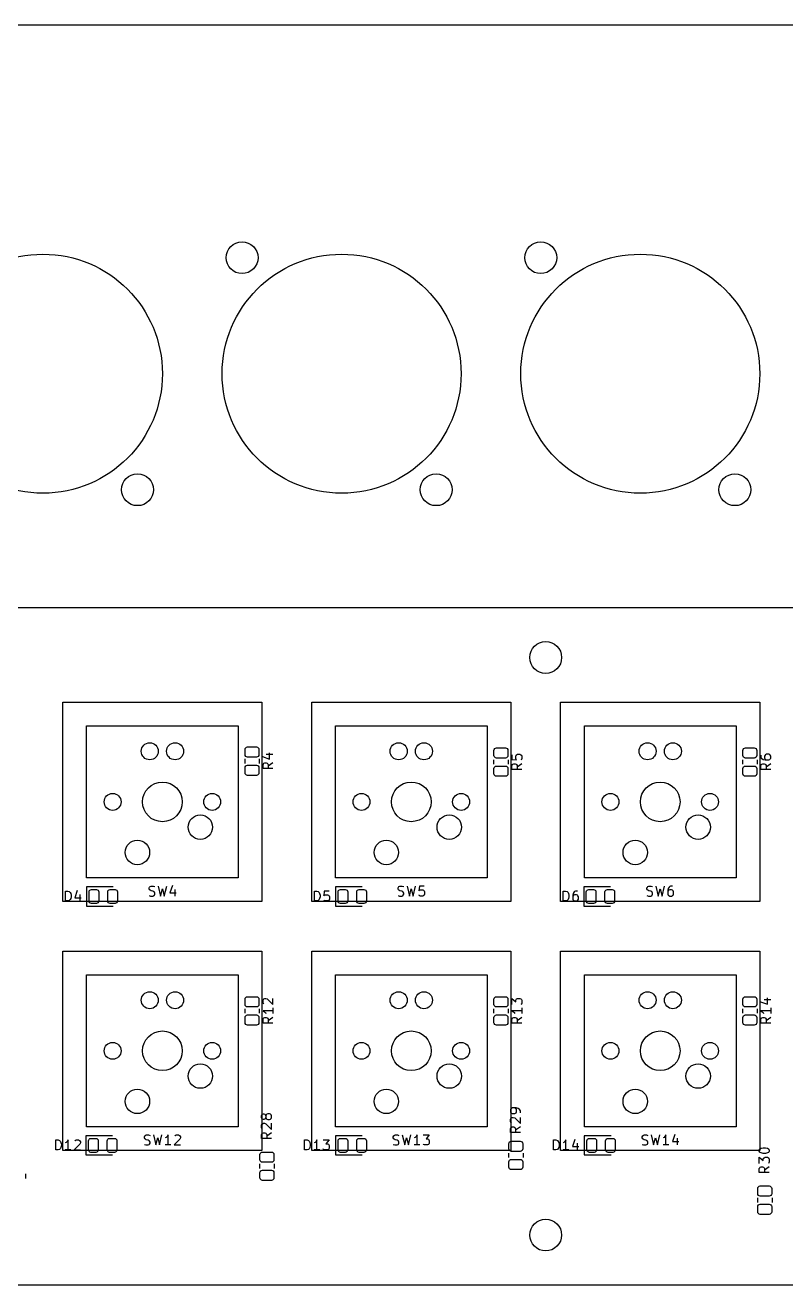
# Model space of a CAD drawing. Header units: millimetres. Extents: x 0 to 485, y -84 to 360.
# Drawn here: x 90.2 to 166.6, y 233.5 to 360 of the extents above; entities that cross this region are included whole.
import ezdxf

# ---------------------------------------------------------------- set-up
doc = ezdxf.new("R2010")
doc.units = ezdxf.units.MM
doc.layers.get('0').update_dxf_attribs({"lineweight": 25})
doc.layers.add('Import', color=16, linetype='Continuous', lineweight=25, true_color=0x800000)
doc.layers.add('Mounting Holes', color=9, linetype='Continuous', lineweight=25, true_color=0xc0c0c0)

msp = doc.modelspace()

# ---------------------------------------------------------------- linework, layer by layer
for p, q in [((485, 360), (0, 360)), ((94, 272), (94, 292)), ((94, 292), (114, 292)), ((114, 292), (114, 272)), ((119, 272), (119, 292)), ((119, 292), (139, 292)), ((139, 292), (139, 272)), ((144, 272), (144, 292)), ((144, 292), (164, 292)), ((164, 292), (164, 272)), ((114, 272), (94, 272)), ((139, 272), (119, 272)), ((164, 272), (144, 272)), ((94, 247), (94, 267)), ((94, 267), (114, 267)), ((114, 267), (114, 247)), ((119, 247), (119, 267)), ((119, 267), (139, 267)), ((139, 267), (139, 247)), ((144, 247), (144, 267)), ((144, 267), (164, 267)), ((164, 267), (164, 247)), ((114, 247), (94, 247)), ((139, 247), (119, 247)), ((164, 247), (144, 247))]:
    msp.add_line(p, q)
for centre in [(92, 325), (122, 325), (152, 325)]:
    msp.add_circle(centre, 12)
at = {"layer": 'Import', "flags": 128}
for points in [[(272, 301.5), (17, 301.5)], [(96.38, 274.38), (96.38, 289.62)], [(96.38, 289.62), (111.62, 289.62)], [(111.62, 289.62), (111.62, 274.38)], [(121.38, 274.38), (121.38, 289.62)], [(121.38, 289.62), (136.62, 289.62)], [(136.62, 289.62), (136.62, 274.38)], [(146.38, 274.38), (146.38, 289.62)], [(146.38, 289.62), (161.62, 289.62)], [(161.62, 289.62), (161.62, 274.38)], [(113.45, 287.5125), (113.5457, 287.4935), (113.6268, 287.4393), (113.681, 287.3582), (113.7, 287.2625), (113.7, 286.7375), (113.681, 286.6418), (113.6268, 286.5607), (113.5457, 286.5065), (113.45, 286.4875), (112.55, 286.4875), (112.4543, 286.5065), (112.3732, 286.5607), (112.319, 286.6418), (112.3, 286.7375), (112.3, 287.2625), (112.319, 287.3582), (112.3732, 287.4393), (112.4543, 287.4935), (112.55, 287.5125), (113.45, 287.5125)], [(138.45, 287.425), (138.5457, 287.406), (138.6268, 287.3518), (138.681, 287.2707), (138.7, 287.175), (138.7, 286.65), (138.681, 286.5543), (138.6268, 286.4732), (138.5457, 286.419), (138.45, 286.4), (137.55, 286.4), (137.4543, 286.419), (137.3732, 286.4732), (137.319, 286.5543), (137.3, 286.65), (137.3, 287.175), (137.319, 287.2707), (137.3732, 287.3518), (137.4543, 287.406), (137.55, 287.425), (138.45, 287.425)], [(163.45, 287.425), (163.5457, 287.406), (163.6268, 287.3518), (163.681, 287.2707), (163.7, 287.175), (163.7, 286.65), (163.681, 286.5543), (163.6268, 286.4732), (163.5457, 286.419), (163.45, 286.4), (162.55, 286.4), (162.4543, 286.419), (162.3732, 286.4732), (162.319, 286.5543), (162.3, 286.65), (162.3, 287.175), (162.319, 287.2707), (162.3732, 287.3518), (162.4543, 287.406), (162.55, 287.425), (163.45, 287.425)], [(112.265, 286.3146), (112.265, 285.8604)], [(113.735, 286.3146), (113.735, 285.8604)], [(114.0572, 286.5399), (114.7715, 286.3018)], [(114.2001, 285.8732), (114.2953, 285.9208)], [(114.2953, 285.9208), (114.4382, 285.9208)], [(114.4382, 286.778), (115.1048, 286.778)], [(114.4382, 285.9208), (114.5334, 285.8732)], [(115.1048, 285.9208), (114.6286, 285.5875)], [(114.7715, 286.3018), (114.7715, 286.9208)], [(137.265, 286.2271), (137.265, 285.7729)], [(138.735, 286.2271), (138.735, 285.7729)], [(139.1048, 286.7381), (139.1048, 286.2619)], [(139.1048, 286.2619), (139.581, 286.2143)], [(139.4858, 286.5952), (139.5334, 286.6905)], [(139.4858, 286.3571), (139.4858, 286.5952)], [(139.5334, 286.2619), (139.4858, 286.3571)], [(139.5334, 286.6905), (139.581, 286.7381)], [(139.581, 286.2143), (139.5334, 286.2619)], [(139.581, 286.7381), (139.6762, 286.7857)], [(139.6762, 286.7857), (139.9143, 286.7857)], [(139.9143, 286.7857), (140.0096, 286.7381)], [(140.0096, 286.7381), (140.0572, 286.6905)], [(140.0572, 286.2619), (140.0096, 286.2143)], [(140.0572, 286.6905), (140.1048, 286.5952)], [(140.1048, 286.3571), (140.0572, 286.2619)], [(140.1048, 286.5952), (140.1048, 286.3571)], [(162.265, 286.2271), (162.265, 285.7729)], [(163.735, 286.2271), (163.735, 285.7729)], [(164.1048, 286.6905), (164.1048, 286.5)], [(164.1048, 286.5), (164.1524, 286.4048)], [(164.1524, 286.4048), (164.2001, 286.3571)], [(164.2001, 286.3571), (164.3429, 286.2619)], [(164.3429, 286.2619), (164.5334, 286.2143)], [(164.5334, 286.6905), (164.4858, 286.5952)], [(164.4858, 286.5952), (164.4858, 286.4048)], [(164.4858, 286.4048), (164.5334, 286.3095)], [(164.581, 286.7381), (164.5334, 286.6905)], [(164.5334, 286.3095), (164.581, 286.2619)], [(164.5334, 286.2143), (164.9143, 286.2143)], [(164.6762, 286.7857), (164.581, 286.7381)], [(164.581, 286.2619), (164.6762, 286.2143)], [(164.9143, 286.7857), (164.6762, 286.7857)], [(165.0096, 286.7381), (164.9143, 286.7857)], [(164.9143, 286.2143), (165.0096, 286.2619)], [(165.0572, 286.6905), (165.0096, 286.7381)], [(165.0096, 286.2619), (165.0572, 286.3095)], [(165.1048, 286.5952), (165.0572, 286.6905)], [(165.0572, 286.3095), (165.1048, 286.4048)], [(165.1048, 286.4048), (165.1048, 286.5952)], [(113.45, 285.6875), (113.5457, 285.6685), (113.6268, 285.6143), (113.681, 285.5332), (113.7, 285.4375), (113.7, 284.9125), (113.681, 284.8168), (113.6268, 284.7357), (113.5457, 284.6815), (113.45, 284.6625), (112.55, 284.6625), (112.4543, 284.6815), (112.3732, 284.7357), (112.319, 284.8168), (112.3, 284.9125), (112.3, 285.4375), (112.319, 285.5332), (112.3732, 285.6143), (112.4543, 285.6685), (112.55, 285.6875), (113.45, 285.6875)], [(114.1048, 285.7304), (114.1524, 285.8256)], [(114.1048, 285.3494), (114.1048, 285.7304)], [(115.1048, 285.3494), (114.1048, 285.3494)], [(114.1524, 285.8256), (114.2001, 285.8732)], [(114.5334, 285.8732), (114.581, 285.8256)], [(114.581, 285.8256), (114.6286, 285.7304)], [(114.6286, 285.7304), (114.6286, 285.3494)], [(138.45, 285.6), (138.5457, 285.581), (138.6268, 285.5268), (138.681, 285.4457), (138.7, 285.35), (138.7, 284.825), (138.681, 284.7293), (138.6268, 284.6482), (138.5457, 284.594), (138.45, 284.575), (137.55, 284.575), (137.4543, 284.594), (137.3732, 284.6482), (137.319, 284.7293), (137.3, 284.825), (137.3, 285.35), (137.319, 285.4457), (137.3732, 285.5268), (137.4543, 285.581), (137.55, 285.6), (138.45, 285.6)], [(139.1048, 285.6429), (139.1524, 285.7381)], [(139.1048, 285.2619), (139.1048, 285.6429)], [(140.1048, 285.2619), (139.1048, 285.2619)], [(139.1524, 285.7381), (139.2001, 285.7857)], [(139.2001, 285.7857), (139.2953, 285.8333)], [(139.2953, 285.8333), (139.4382, 285.8333)], [(139.4382, 285.8333), (139.5334, 285.7857)], [(139.5334, 285.7857), (139.581, 285.7381)], [(139.581, 285.7381), (139.6286, 285.6429)], [(140.1048, 285.8333), (139.6286, 285.5)], [(139.6286, 285.6429), (139.6286, 285.2619)], [(163.45, 285.6), (163.5457, 285.581), (163.6268, 285.5268), (163.681, 285.4457), (163.7, 285.35), (163.7, 284.825), (163.681, 284.7293), (163.6268, 284.6482), (163.5457, 284.594), (163.45, 284.575), (162.55, 284.575), (162.4543, 284.594), (162.3732, 284.6482), (162.319, 284.7293), (162.3, 284.825), (162.3, 285.35), (162.319, 285.4457), (162.3732, 285.5268), (162.4543, 285.581), (162.55, 285.6), (163.45, 285.6)], [(164.1048, 285.6429), (164.1524, 285.7381)], [(164.1048, 285.2619), (164.1048, 285.6429)], [(165.1048, 285.2619), (164.1048, 285.2619)], [(164.1524, 285.7381), (164.2001, 285.7857)], [(164.2001, 285.7857), (164.2953, 285.8333)], [(164.2953, 285.8333), (164.4382, 285.8333)], [(164.4382, 285.8333), (164.5334, 285.7857)], [(164.5334, 285.7857), (164.581, 285.7381)], [(164.581, 285.7381), (164.6286, 285.6429)], [(165.1048, 285.8333), (164.6286, 285.5)], [(164.6286, 285.6429), (164.6286, 285.2619)], [(99.0625, 273.46), (96.3775, 273.46)], [(96.3775, 273.46), (96.3775, 271.54)], [(111.62, 274.38), (96.38, 274.38)], [(102.6667, 273.3547), (102.7143, 273.4499)], [(102.6667, 273.2595), (102.6667, 273.3547)], [(102.7143, 273.1642), (102.6667, 273.2595)], [(102.7143, 273.4499), (102.7619, 273.4976)], [(102.7619, 273.4976), (102.8571, 273.5452)], [(102.8571, 273.5452), (103.0952, 273.5452)], [(103.0952, 273.5452), (103.2381, 273.4976)], [(103.5714, 273.5452), (103.8095, 272.5452)], [(103.8095, 272.5452), (104, 273.2595)], [(104, 273.2595), (104.1905, 272.5452)], [(104.1905, 272.5452), (104.4286, 273.5452)], [(105, 273.5928), (104.7619, 272.8785)], [(124.0625, 273.46), (121.3775, 273.46)], [(121.3775, 273.46), (121.3775, 271.54)], [(136.62, 274.38), (121.38, 274.38)], [(127.6667, 273.3547), (127.7143, 273.4499)], [(127.6667, 273.2595), (127.6667, 273.3547)], [(127.7143, 273.1642), (127.6667, 273.2595)], [(127.7143, 273.4499), (127.7619, 273.4976)], [(127.7619, 273.4976), (127.8571, 273.5452)], [(127.8571, 273.5452), (128.0952, 273.5452)], [(128.0952, 273.5452), (128.2381, 273.4976)], [(128.5714, 273.5452), (128.8095, 272.5452)], [(128.8095, 272.5452), (129, 273.2595)], [(129, 273.2595), (129.1905, 272.5452)], [(129.1905, 272.5452), (129.4286, 273.5452)], [(129.8095, 273.5452), (129.7619, 273.069)], [(130.2857, 273.5452), (129.8095, 273.5452)], [(149, 273.46), (146.315, 273.46)], [(146.315, 273.46), (146.315, 271.54)], [(161.62, 274.38), (146.38, 274.38)], [(152.6667, 273.3547), (152.7143, 273.4499)], [(152.6667, 273.2595), (152.6667, 273.3547)], [(152.7143, 273.1642), (152.6667, 273.2595)], [(152.7143, 273.4499), (152.7619, 273.4976)], [(152.7619, 273.4976), (152.8571, 273.5452)], [(152.8571, 273.5452), (153.0952, 273.5452)], [(153.0952, 273.5452), (153.2381, 273.4976)], [(153.5714, 273.5452), (153.8095, 272.5452)], [(153.8095, 272.5452), (154, 273.2595)], [(154, 273.2595), (154.1905, 272.5452)], [(154.1905, 272.5452), (154.4286, 273.5452)], [(154.8095, 273.3071), (154.7619, 273.1166)], [(154.9048, 273.4499), (154.8095, 273.3071)], [(154.9524, 273.4976), (154.9048, 273.4499)], [(155.0476, 273.5452), (154.9524, 273.4976)], [(155.2381, 273.5452), (155.0476, 273.5452)], [(94.2619, 272.0452), (94.2619, 273.0452)], [(94.2619, 273.0452), (94.5, 273.0452)], [(94.5, 272.0452), (94.2619, 272.0452)], [(94.5, 273.0452), (94.6429, 272.9976)], [(94.6429, 272.0928), (94.5, 272.0452)], [(94.6429, 272.9976), (94.7381, 272.9023)], [(94.7381, 272.188), (94.6429, 272.0928)], [(94.7381, 272.9023), (94.7857, 272.8071)], [(94.7857, 272.2833), (94.7381, 272.188)], [(94.7857, 272.8071), (94.8333, 272.6166)], [(94.8333, 272.4738), (94.7857, 272.2833)], [(94.8333, 272.6166), (94.8333, 272.4738)], [(95.4524, 273.0928), (95.2143, 272.3785)], [(95.2143, 272.3785), (95.8333, 272.3785)], [(95.6905, 272.7118), (95.6905, 272.0452)], [(96.6375, 272.9563), (96.6561, 273.0495), (96.7089, 273.1286), (96.788, 273.1814), (96.8812, 273.2), (97.3687, 273.2), (97.462, 273.1814), (97.5411, 273.1286), (97.5939, 273.0495), (97.6125, 272.9563), (97.6125, 272.0438), (97.5939, 271.9505), (97.5411, 271.8714), (97.462, 271.8186), (97.3687, 271.8), (96.8812, 271.8), (96.788, 271.8186), (96.7089, 271.8714), (96.6561, 271.9505), (96.6375, 272.0438), (96.6375, 272.9563)], [(98.5125, 272.9563), (98.5311, 273.0495), (98.5839, 273.1286), (98.663, 273.1814), (98.7562, 273.2), (99.2437, 273.2), (99.337, 273.1814), (99.4161, 273.1286), (99.4689, 273.0495), (99.4875, 272.9563), (99.4875, 272.0438), (99.4689, 271.9505), (99.4161, 271.8714), (99.337, 271.8186), (99.2437, 271.8), (98.7562, 271.8), (98.663, 271.8186), (98.5839, 271.8714), (98.5311, 271.9505), (98.5125, 272.0438), (98.5125, 272.9563)], [(102.6667, 272.5928), (102.8095, 272.5452)], [(102.7619, 273.1166), (102.7143, 273.1642)], [(102.8571, 273.069), (102.7619, 273.1166)], [(102.8095, 272.5452), (103.0476, 272.5452)], [(103.0476, 273.0214), (102.8571, 273.069)], [(103.1429, 272.9738), (103.0476, 273.0214)], [(103.0476, 272.5452), (103.1429, 272.5928)], [(103.1905, 272.9261), (103.1429, 272.9738)], [(103.1429, 272.5928), (103.1905, 272.6404)], [(103.2381, 272.8309), (103.1905, 272.9261)], [(103.1905, 272.6404), (103.2381, 272.7357)], [(103.2381, 272.7357), (103.2381, 272.8309)], [(104.7619, 272.8785), (105.381, 272.8785)], [(105.2381, 273.2118), (105.2381, 272.5452)], [(119.2619, 272.0452), (119.2619, 273.0452)], [(119.2619, 273.0452), (119.5, 273.0452)], [(119.5, 272.0452), (119.2619, 272.0452)], [(119.5, 273.0452), (119.6429, 272.9976)], [(119.6429, 272.0928), (119.5, 272.0452)], [(119.6429, 272.9976), (119.7381, 272.9023)], [(119.7381, 272.188), (119.6429, 272.0928)], [(119.7381, 272.9023), (119.7857, 272.8071)], [(119.7857, 272.2833), (119.7381, 272.188)], [(119.7857, 272.8071), (119.8333, 272.6166)], [(119.8333, 272.4738), (119.7857, 272.2833)], [(119.8333, 272.6166), (119.8333, 272.4738)], [(120.2619, 273.0452), (120.2143, 272.569)], [(120.2143, 272.569), (120.2619, 272.6166)], [(120.2619, 272.0928), (120.2143, 272.1404)], [(120.7381, 273.0452), (120.2619, 273.0452)], [(120.2619, 272.6166), (120.3571, 272.6642)], [(120.3571, 272.0452), (120.2619, 272.0928)], [(120.3571, 272.6642), (120.5952, 272.6642)], [(120.5952, 272.0452), (120.3571, 272.0452)], [(120.5952, 272.6642), (120.6905, 272.6166)], [(120.6905, 272.0928), (120.5952, 272.0452)], [(120.6905, 272.6166), (120.7381, 272.569)], [(120.7381, 272.1404), (120.6905, 272.0928)], [(120.7381, 272.569), (120.7857, 272.4738)], [(120.7857, 272.2357), (120.7381, 272.1404)], [(120.7857, 272.4738), (120.7857, 272.2357)], [(121.6375, 272.9563), (121.6561, 273.0495), (121.7089, 273.1286), (121.788, 273.1814), (121.8812, 273.2), (122.3687, 273.2), (122.462, 273.1814), (122.5411, 273.1286), (122.5939, 273.0495), (122.6125, 272.9563), (122.6125, 272.0438), (122.5939, 271.9505), (122.5411, 271.8714), (122.462, 271.8186), (122.3687, 271.8), (121.8812, 271.8), (121.788, 271.8186), (121.7089, 271.8714), (121.6561, 271.9505), (121.6375, 272.0438), (121.6375, 272.9563)], [(123.5125, 272.9563), (123.5311, 273.0495), (123.5839, 273.1286), (123.663, 273.1814), (123.7562, 273.2), (124.2437, 273.2), (124.337, 273.1814), (124.4161, 273.1286), (124.4689, 273.0495), (124.4875, 272.9563), (124.4875, 272.0438), (124.4689, 271.9505), (124.4161, 271.8714), (124.337, 271.8186), (124.2437, 271.8), (123.7562, 271.8), (123.663, 271.8186), (123.5839, 271.8714), (123.5311, 271.9505), (123.5125, 272.0438), (123.5125, 272.9563)], [(127.6667, 272.5928), (127.8095, 272.5452)], [(127.7619, 273.1166), (127.7143, 273.1642)], [(127.8571, 273.069), (127.7619, 273.1166)], [(127.8095, 272.5452), (128.0476, 272.5452)], [(128.0476, 273.0214), (127.8571, 273.069)], [(128.1429, 272.9738), (128.0476, 273.0214)], [(128.0476, 272.5452), (128.1429, 272.5928)], [(128.1905, 272.9261), (128.1429, 272.9738)], [(128.1429, 272.5928), (128.1905, 272.6404)], [(128.2381, 272.8309), (128.1905, 272.9261)], [(128.1905, 272.6404), (128.2381, 272.7357)], [(128.2381, 272.7357), (128.2381, 272.8309)], [(129.7619, 273.069), (129.8095, 273.1166)], [(129.8095, 272.5928), (129.7619, 272.6404)], [(129.8095, 273.1166), (129.9048, 273.1642)], [(129.9048, 272.5452), (129.8095, 272.5928)], [(129.9048, 273.1642), (130.1429, 273.1642)], [(130.1429, 272.5452), (129.9048, 272.5452)], [(130.1429, 273.1642), (130.2381, 273.1166)], [(130.2381, 272.5928), (130.1429, 272.5452)], [(130.2381, 273.1166), (130.2857, 273.069)], [(130.2857, 272.6404), (130.2381, 272.5928)], [(130.2857, 273.069), (130.3333, 272.9738)], [(130.3333, 272.7357), (130.2857, 272.6404)], [(130.3333, 272.9738), (130.3333, 272.7357)], [(144.2619, 272.0452), (144.2619, 273.0452)], [(144.2619, 273.0452), (144.5, 273.0452)], [(144.5, 272.0452), (144.2619, 272.0452)], [(144.5, 273.0452), (144.6429, 272.9976)], [(144.6429, 272.0928), (144.5, 272.0452)], [(144.6429, 272.9976), (144.7381, 272.9023)], [(144.7381, 272.188), (144.6429, 272.0928)], [(144.7381, 272.9023), (144.7857, 272.8071)], [(144.7857, 272.2833), (144.7381, 272.188)], [(144.7857, 272.8071), (144.8333, 272.6166)], [(144.8333, 272.4738), (144.7857, 272.2833)], [(144.8333, 272.6166), (144.8333, 272.4738)], [(145.2619, 272.8071), (145.2143, 272.6166)], [(145.2143, 272.6166), (145.2143, 272.2357)], [(145.2619, 272.569), (145.2143, 272.4738)], [(145.2143, 272.2357), (145.2619, 272.1404)], [(145.3571, 272.9499), (145.2619, 272.8071)], [(145.3095, 272.6166), (145.2619, 272.569)], [(145.2619, 272.1404), (145.3095, 272.0928)], [(145.4048, 272.6642), (145.3095, 272.6166)], [(145.3095, 272.0928), (145.4048, 272.0452)], [(145.4048, 272.9976), (145.3571, 272.9499)], [(145.5, 273.0452), (145.4048, 272.9976)], [(145.5952, 272.6642), (145.4048, 272.6642)], [(145.4048, 272.0452), (145.5952, 272.0452)], [(145.6905, 273.0452), (145.5, 273.0452)], [(145.6905, 272.6166), (145.5952, 272.6642)], [(145.5952, 272.0452), (145.6905, 272.0928)], [(145.7381, 272.569), (145.6905, 272.6166)], [(145.6905, 272.0928), (145.7381, 272.1404)], [(145.7857, 272.4738), (145.7381, 272.569)], [(145.7381, 272.1404), (145.7857, 272.2357)], [(145.7857, 272.2357), (145.7857, 272.4738)], [(146.575, 272.9563), (146.5936, 273.0495), (146.6464, 273.1286), (146.7255, 273.1814), (146.8188, 273.2), (147.3062, 273.2), (147.3995, 273.1814), (147.4786, 273.1286), (147.5314, 273.0495), (147.55, 272.9563), (147.55, 272.0438), (147.5314, 271.9505), (147.4786, 271.8714), (147.3995, 271.8186), (147.3062, 271.8), (146.8188, 271.8), (146.7255, 271.8186), (146.6464, 271.8714), (146.5936, 271.9505), (146.575, 272.0438), (146.575, 272.9563)], [(148.45, 272.9563), (148.4686, 273.0495), (148.5214, 273.1286), (148.6005, 273.1814), (148.6938, 273.2), (149.1812, 273.2), (149.2745, 273.1814), (149.3536, 273.1286), (149.4064, 273.0495), (149.425, 272.9563), (149.425, 272.0438), (149.4064, 271.9505), (149.3536, 271.8714), (149.2745, 271.8186), (149.1812, 271.8), (148.6938, 271.8), (148.6005, 271.8186), (148.5214, 271.8714), (148.4686, 271.9505), (148.45, 272.0438), (148.45, 272.9563)], [(152.6667, 272.5928), (152.8095, 272.5452)], [(152.7619, 273.1166), (152.7143, 273.1642)], [(152.8571, 273.069), (152.7619, 273.1166)], [(152.8095, 272.5452), (153.0476, 272.5452)], [(153.0476, 273.0214), (152.8571, 273.069)], [(153.1429, 272.9738), (153.0476, 273.0214)], [(153.0476, 272.5452), (153.1429, 272.5928)], [(153.1905, 272.9261), (153.1429, 272.9738)], [(153.1429, 272.5928), (153.1905, 272.6404)], [(153.2381, 272.8309), (153.1905, 272.9261)], [(153.1905, 272.6404), (153.2381, 272.7357)], [(153.2381, 272.7357), (153.2381, 272.8309)], [(154.7619, 273.1166), (154.7619, 272.7357)], [(154.8095, 273.069), (154.7619, 272.9738)], [(154.7619, 272.7357), (154.8095, 272.6404)], [(154.8571, 273.1166), (154.8095, 273.069)], [(154.8095, 272.6404), (154.8571, 272.5928)], [(154.9524, 273.1642), (154.8571, 273.1166)], [(154.8571, 272.5928), (154.9524, 272.5452)], [(155.1429, 273.1642), (154.9524, 273.1642)], [(154.9524, 272.5452), (155.1429, 272.5452)], [(155.2381, 273.1166), (155.1429, 273.1642)], [(155.1429, 272.5452), (155.2381, 272.5928)], [(155.2857, 273.069), (155.2381, 273.1166)], [(155.2381, 272.5928), (155.2857, 272.6404)], [(155.3333, 272.9738), (155.2857, 273.069)], [(155.2857, 272.6404), (155.3333, 272.7357)], [(155.3333, 272.7357), (155.3333, 272.9738)], [(96.3775, 271.54), (99.0625, 271.54)], [(121.3775, 271.54), (124.0625, 271.54)], [(146.315, 271.54), (149, 271.54)], [(96.38, 249.38), (96.38, 264.62)], [(96.38, 264.62), (111.62, 264.62)], [(111.62, 264.62), (111.62, 249.38)], [(121.38, 249.38), (121.38, 264.62)], [(121.38, 264.62), (136.62, 264.62)], [(136.62, 264.62), (136.62, 249.38)], [(146.38, 249.38), (146.38, 264.62)], [(146.38, 264.62), (161.62, 264.62)], [(161.62, 264.62), (161.62, 249.38)], [(113.45, 262.425), (113.5457, 262.406), (113.6268, 262.3518), (113.681, 262.2707), (113.7, 262.175), (113.7, 261.65), (113.681, 261.5543), (113.6268, 261.4732), (113.5457, 261.419), (113.45, 261.4), (112.55, 261.4), (112.4543, 261.419), (112.3732, 261.4732), (112.319, 261.5543), (112.3, 261.65), (112.3, 262.175), (112.319, 262.2707), (112.3732, 262.3518), (112.4543, 262.406), (112.55, 262.425), (113.45, 262.425)], [(114.1048, 262.0714), (114.1524, 262.1667)], [(114.1048, 261.8333), (114.1048, 262.0714)], [(114.1524, 262.1667), (114.2001, 262.2143)], [(114.2001, 262.2143), (114.2953, 262.2619)], [(114.2953, 262.2619), (114.3905, 262.2619)], [(114.3905, 262.2619), (114.5334, 262.2143)], [(114.5334, 262.2143), (115.1048, 261.6429)], [(115.1048, 261.6429), (115.1048, 262.2619)], [(138.45, 262.425), (138.5457, 262.406), (138.6268, 262.3518), (138.681, 262.2707), (138.7, 262.175), (138.7, 261.65), (138.681, 261.5543), (138.6268, 261.4732), (138.5457, 261.419), (138.45, 261.4), (137.55, 261.4), (137.4543, 261.419), (137.3732, 261.4732), (137.319, 261.5543), (137.3, 261.65), (137.3, 262.175), (137.319, 262.2707), (137.3732, 262.3518), (137.4543, 262.406), (137.55, 262.425), (138.45, 262.425)], [(139.1048, 261.6429), (139.1048, 262.2619)], [(139.1048, 262.2619), (139.4858, 261.9286)], [(139.4858, 262.0714), (139.5334, 262.1667)], [(139.4858, 261.9286), (139.4858, 262.0714)], [(139.5334, 262.1667), (139.581, 262.2143)], [(139.581, 262.2143), (139.6762, 262.2619)], [(139.6762, 262.2619), (139.9143, 262.2619)], [(139.9143, 262.2619), (140.0096, 262.2143)], [(140.0096, 262.2143), (140.0572, 262.1667)], [(140.0572, 262.1667), (140.1048, 262.0714)], [(140.1048, 262.0714), (140.1048, 261.7857)], [(163.45, 262.425), (163.5457, 262.406), (163.6268, 262.3518), (163.681, 262.2707), (163.7, 262.175), (163.7, 261.65), (163.681, 261.5543), (163.6268, 261.4732), (163.5457, 261.419), (163.45, 261.4), (162.55, 261.4), (162.4543, 261.419), (162.3732, 261.4732), (162.319, 261.5543), (162.3, 261.65), (162.3, 262.175), (162.319, 262.2707), (162.3732, 262.3518), (162.4543, 262.406), (162.55, 262.425), (163.45, 262.425)], [(164.0572, 261.9286), (164.7715, 261.6905)], [(164.4382, 262.1667), (165.1048, 262.1667)], [(164.7715, 261.6905), (164.7715, 262.3095)], [(112.265, 261.2271), (112.265, 260.7729)], [(113.45, 260.6), (113.5457, 260.581), (113.6268, 260.5268), (113.681, 260.4457), (113.7, 260.35), (113.7, 259.825), (113.681, 259.7293), (113.6268, 259.6482), (113.5457, 259.594), (113.45, 259.575), (112.55, 259.575), (112.4543, 259.594), (112.3732, 259.6482), (112.319, 259.7293), (112.3, 259.825), (112.3, 260.35), (112.319, 260.4457), (112.3732, 260.5268), (112.4543, 260.581), (112.55, 260.6), (113.45, 260.6)], [(113.735, 261.2271), (113.735, 260.7729)], [(114.1524, 261.7381), (114.1048, 261.8333)], [(115.1048, 261.0238), (114.1048, 261.0238)], [(114.1048, 261.0238), (114.2477, 260.9286)], [(114.2001, 261.6905), (114.1524, 261.7381)], [(114.2477, 260.9286), (114.3429, 260.8333)], [(114.3429, 260.8333), (114.3905, 260.7381)], [(115.1048, 261.3095), (115.1048, 260.7381)], [(137.265, 261.2271), (137.265, 260.7729)], [(138.45, 260.6), (138.5457, 260.581), (138.6268, 260.5268), (138.681, 260.4457), (138.7, 260.35), (138.7, 259.825), (138.681, 259.7293), (138.6268, 259.6482), (138.5457, 259.594), (138.45, 259.575), (137.55, 259.575), (137.4543, 259.594), (137.3732, 259.6482), (137.319, 259.7293), (137.3, 259.825), (137.3, 260.35), (137.319, 260.4457), (137.3732, 260.5268), (137.4543, 260.581), (137.55, 260.6), (138.45, 260.6)], [(138.735, 261.2271), (138.735, 260.7729)], [(140.1048, 261.0238), (139.1048, 261.0238)], [(139.1048, 261.0238), (139.2477, 260.9286)], [(139.2477, 260.9286), (139.3429, 260.8333)], [(139.3429, 260.8333), (139.3905, 260.7381)], [(140.0572, 261.6905), (140.0096, 261.6429)], [(140.1048, 261.7857), (140.0572, 261.6905)], [(140.1048, 261.3095), (140.1048, 260.7381)], [(162.265, 261.2271), (162.265, 260.7729)], [(163.45, 260.6), (163.5457, 260.581), (163.6268, 260.5268), (163.681, 260.4457), (163.7, 260.35), (163.7, 259.825), (163.681, 259.7293), (163.6268, 259.6482), (163.5457, 259.594), (163.45, 259.575), (162.55, 259.575), (162.4543, 259.594), (162.3732, 259.6482), (162.319, 259.7293), (162.3, 259.825), (162.3, 260.35), (162.319, 260.4457), (162.3732, 260.5268), (162.4543, 260.581), (162.55, 260.6), (163.45, 260.6)], [(163.735, 261.2271), (163.735, 260.7729)], [(165.1048, 261.0238), (164.1048, 261.0238)], [(164.1048, 261.0238), (164.2477, 260.9286)], [(164.2477, 260.9286), (164.3429, 260.8333)], [(164.3429, 260.8333), (164.3905, 260.7381)], [(165.1048, 261.3095), (165.1048, 260.7381)], [(114.1048, 260.1667), (114.1524, 260.2619)], [(114.1048, 259.7857), (114.1048, 260.1667)], [(115.1048, 259.7857), (114.1048, 259.7857)], [(114.1524, 260.2619), (114.2001, 260.3095)], [(114.2001, 260.3095), (114.2953, 260.3571)], [(114.2953, 260.3571), (114.4382, 260.3571)], [(114.4382, 260.3571), (114.5334, 260.3095)], [(114.5334, 260.3095), (114.581, 260.2619)], [(114.581, 260.2619), (114.6286, 260.1667)], [(115.1048, 260.3571), (114.6286, 260.0238)], [(114.6286, 260.1667), (114.6286, 259.7857)], [(139.1048, 260.1667), (139.1524, 260.2619)], [(139.1048, 259.7857), (139.1048, 260.1667)], [(140.1048, 259.7857), (139.1048, 259.7857)], [(139.1524, 260.2619), (139.2001, 260.3095)], [(139.2001, 260.3095), (139.2953, 260.3571)], [(139.2953, 260.3571), (139.4382, 260.3571)], [(139.4382, 260.3571), (139.5334, 260.3095)], [(139.5334, 260.3095), (139.581, 260.2619)], [(139.581, 260.2619), (139.6286, 260.1667)], [(140.1048, 260.3571), (139.6286, 260.0238)], [(139.6286, 260.1667), (139.6286, 259.7857)], [(164.1048, 260.1667), (164.1524, 260.2619)], [(164.1048, 259.7857), (164.1048, 260.1667)], [(165.1048, 259.7857), (164.1048, 259.7857)], [(164.1524, 260.2619), (164.2001, 260.3095)], [(164.2001, 260.3095), (164.2953, 260.3571)], [(164.2953, 260.3571), (164.4382, 260.3571)], [(164.4382, 260.3571), (164.5334, 260.3095)], [(164.5334, 260.3095), (164.581, 260.2619)], [(164.581, 260.2619), (164.6286, 260.1667)], [(165.1048, 260.3571), (164.6286, 260.0238)], [(164.6286, 260.1667), (164.6286, 259.7857)], [(113.9548, 250.4839), (114.0024, 250.5792)], [(113.9548, 250.2935), (113.9548, 250.4839)], [(114.0024, 250.5792), (114.0501, 250.6268)], [(114.0501, 250.6268), (114.1453, 250.6744)], [(114.1453, 250.6744), (114.1929, 250.6744)], [(114.1929, 250.6744), (114.2882, 250.6268)], [(114.2882, 250.6268), (114.3358, 250.5792)], [(114.3358, 250.5792), (114.3834, 250.4839)], [(114.431, 250.5792), (114.3834, 250.4839)], [(114.3834, 250.4839), (114.3834, 250.2935)], [(114.4786, 250.6268), (114.431, 250.5792)], [(114.5739, 250.6744), (114.4786, 250.6268)], [(114.7643, 250.6744), (114.5739, 250.6744)], [(114.8596, 250.6268), (114.7643, 250.6744)], [(114.9072, 250.5792), (114.8596, 250.6268)], [(114.9548, 250.4839), (114.9072, 250.5792)], [(114.9548, 250.2935), (114.9548, 250.4839)], [(139.0024, 251.1667), (138.9548, 251.0714)], [(138.9548, 251.0714), (138.9548, 250.881)], [(138.9548, 250.881), (139.0024, 250.7857)], [(139.0501, 251.2143), (139.0024, 251.1667)], [(139.0024, 250.7857), (139.0501, 250.7381)], [(139.1453, 251.2619), (139.0501, 251.2143)], [(139.0501, 250.7381), (139.1453, 250.6905)], [(139.5262, 251.2619), (139.1453, 251.2619)], [(139.1453, 250.6905), (139.3834, 250.6905)], [(139.4786, 251.2143), (139.3834, 251.2619)], [(139.3834, 250.6905), (139.4786, 250.7381)], [(139.5262, 251.1667), (139.4786, 251.2143)], [(139.4786, 250.7381), (139.5262, 250.7857)], [(139.7167, 251.2143), (139.5262, 251.2619)], [(139.5739, 251.0714), (139.5262, 251.1667)], [(139.5262, 250.7857), (139.5739, 250.881)], [(139.5739, 250.881), (139.5739, 251.0714)], [(139.8596, 251.119), (139.7167, 251.2143)], [(139.9072, 251.0714), (139.8596, 251.119)], [(139.9548, 250.9762), (139.9072, 251.0714)], [(139.9548, 250.7857), (139.9548, 250.9762)], [(111.62, 249.38), (96.38, 249.38)], [(114.0024, 250.1982), (113.9548, 250.2935)], [(113.9548, 249.5315), (114.0024, 249.6268)], [(113.9548, 249.2935), (113.9548, 249.5315)], [(114.0024, 249.1982), (113.9548, 249.2935)], [(114.0501, 250.1506), (114.0024, 250.1982)], [(114.0024, 249.6268), (114.0501, 249.6744)], [(114.1453, 250.103), (114.0501, 250.1506)], [(114.0501, 249.6744), (114.1453, 249.722)], [(114.1929, 250.103), (114.1453, 250.103)], [(114.1453, 249.722), (114.2405, 249.722)], [(114.2882, 250.1506), (114.1929, 250.103)], [(114.2405, 249.722), (114.3834, 249.6744)], [(114.3358, 250.1982), (114.2882, 250.1506)], [(114.3834, 250.2935), (114.3358, 250.1982)], [(114.3834, 250.2935), (114.431, 250.1982)], [(114.3834, 249.6744), (114.9548, 249.103)], [(114.431, 250.1982), (114.4786, 250.1506)], [(114.4786, 250.1506), (114.5739, 250.103)], [(114.5739, 250.103), (114.7643, 250.103)], [(114.7643, 250.103), (114.8596, 250.1506)], [(114.8596, 250.1506), (114.9072, 250.1982)], [(114.9072, 250.1982), (114.9548, 250.2935)], [(114.9548, 249.103), (114.9548, 249.722)], [(136.62, 249.38), (121.38, 249.38)], [(138.9548, 250.119), (139.0024, 250.2143)], [(138.9548, 249.881), (138.9548, 250.119)], [(139.0024, 249.7857), (138.9548, 249.881)], [(138.9548, 249.1667), (139.0024, 249.2619)], [(139.0024, 250.2143), (139.0501, 250.2619)], [(139.0501, 249.7381), (139.0024, 249.7857)], [(139.0024, 249.2619), (139.0501, 249.3095)], [(139.0501, 250.2619), (139.1453, 250.3095)], [(139.0501, 249.3095), (139.1453, 249.3571)], [(139.1453, 250.3095), (139.2405, 250.3095)], [(139.1453, 249.3571), (139.2882, 249.3571)], [(139.2405, 250.3095), (139.3834, 250.2619)], [(139.2882, 249.3571), (139.3834, 249.3095)], [(139.3834, 250.2619), (139.9548, 249.6905)], [(139.3834, 249.3095), (139.431, 249.2619)], [(139.431, 249.2619), (139.4786, 249.1667)], [(139.9548, 249.3571), (139.4786, 249.0238)], [(139.9548, 249.6905), (139.9548, 250.3095)], [(161.62, 249.38), (146.38, 249.38)], [(93.2857, 247.0452), (93.2857, 248.0452)], [(93.2857, 248.0452), (93.5238, 248.0452)], [(93.5238, 248.0452), (93.6667, 247.9976)], [(93.6667, 247.9976), (93.7619, 247.9023)], [(94.5238, 248.0452), (94.4286, 247.9023)], [(94.5238, 247.0452), (94.5238, 248.0452)], [(95.1905, 247.9499), (95.2381, 247.9976)], [(95.2381, 247.9976), (95.3333, 248.0452)], [(95.3333, 248.0452), (95.5714, 248.0452)], [(95.5714, 248.0452), (95.6667, 247.9976)], [(95.6667, 247.9976), (95.7143, 247.9499)], [(95.7143, 247.9499), (95.7619, 247.8547)], [(99, 248.46), (96.315, 248.46)], [(96.315, 248.46), (96.315, 246.54)], [(96.575, 247.9563), (96.5936, 248.0495), (96.6464, 248.1286), (96.7255, 248.1814), (96.8188, 248.2), (97.3062, 248.2), (97.3995, 248.1814), (97.4786, 248.1286), (97.5314, 248.0495), (97.55, 247.9563), (97.55, 247.0438), (97.5314, 246.9505), (97.4786, 246.8714), (97.3995, 246.8186), (97.3062, 246.8), (96.8188, 246.8), (96.7255, 246.8186), (96.6464, 246.8714), (96.5936, 246.9505), (96.575, 247.0438), (96.575, 247.9563)], [(98.45, 247.9563), (98.4686, 248.0495), (98.5214, 248.1286), (98.6005, 248.1814), (98.6938, 248.2), (99.1812, 248.2), (99.2745, 248.1814), (99.3536, 248.1286), (99.4064, 248.0495), (99.425, 247.9563), (99.425, 247.0438), (99.4064, 246.9505), (99.3536, 246.8714), (99.2745, 246.8186), (99.1812, 246.8), (98.6938, 246.8), (98.6005, 246.8186), (98.5214, 246.8714), (98.4686, 246.9505), (98.45, 247.0438), (98.45, 247.9563)], [(102.1905, 248.3547), (102.2381, 248.4499)], [(102.1905, 248.2595), (102.1905, 248.3547)], [(102.2381, 248.1642), (102.1905, 248.2595)], [(102.2381, 248.4499), (102.2857, 248.4976)], [(102.2857, 248.1166), (102.2381, 248.1642)], [(102.2857, 248.4976), (102.381, 248.5452)], [(102.381, 248.069), (102.2857, 248.1166)], [(102.381, 248.5452), (102.619, 248.5452)], [(102.5714, 248.0214), (102.381, 248.069)], [(102.6667, 247.9738), (102.5714, 248.0214)], [(102.619, 248.5452), (102.7619, 248.4976)], [(102.7143, 247.9261), (102.6667, 247.9738)], [(103.0952, 248.5452), (103.3333, 247.5452)], [(103.3333, 247.5452), (103.5238, 248.2595)], [(103.5238, 248.2595), (103.7143, 247.5452)], [(103.7143, 247.5452), (103.9524, 248.5452)], [(104.381, 248.3071), (104.2857, 248.2595)], [(104.4762, 248.4023), (104.381, 248.3071)], [(104.5714, 248.5452), (104.4762, 248.4023)], [(104.5714, 247.5452), (104.5714, 248.5452)], [(105.7619, 248.1166), (105.1905, 247.5452)], [(105.2381, 248.4499), (105.2857, 248.4976)], [(105.2857, 248.4976), (105.381, 248.5452)], [(105.381, 248.5452), (105.619, 248.5452)], [(105.619, 248.5452), (105.7143, 248.4976)], [(105.7143, 248.4976), (105.7619, 248.4499)], [(105.7619, 248.4499), (105.8095, 248.3547)], [(105.8095, 248.2595), (105.7619, 248.1166)], [(105.8095, 248.3547), (105.8095, 248.2595)], [(113.9548, 248.5792), (114.0024, 248.6744)], [(113.9548, 248.1982), (113.9548, 248.5792)], [(114.9548, 248.1982), (113.9548, 248.1982)], [(114.0501, 249.1506), (114.0024, 249.1982)], [(114.0024, 248.6744), (114.0501, 248.722)], [(114.0501, 248.722), (114.1453, 248.7696)], [(114.1453, 248.7696), (114.2882, 248.7696)], [(114.2882, 248.7696), (114.3834, 248.722)], [(114.3834, 248.722), (114.431, 248.6744)], [(114.431, 248.6744), (114.4786, 248.5792)], [(114.9548, 248.7696), (114.4786, 248.4363)], [(114.4786, 248.5792), (114.4786, 248.1982)], [(118.2857, 247.0452), (118.2857, 248.0452)], [(118.2857, 248.0452), (118.5238, 248.0452)], [(118.5238, 248.0452), (118.6667, 247.9976)], [(118.6667, 247.9976), (118.7619, 247.9023)], [(119.5238, 248.0452), (119.4286, 247.9023)], [(119.5238, 247.0452), (119.5238, 248.0452)], [(120.1429, 248.0452), (120.7619, 248.0452)], [(120.7619, 248.0452), (120.4286, 247.6642)], [(124.0625, 248.46), (121.3775, 248.46)], [(121.3775, 248.46), (121.3775, 246.54)], [(121.6375, 247.9563), (121.6561, 248.0495), (121.7089, 248.1286), (121.788, 248.1814), (121.8812, 248.2), (122.3687, 248.2), (122.462, 248.1814), (122.5411, 248.1286), (122.5939, 248.0495), (122.6125, 247.9563), (122.6125, 247.0438), (122.5939, 246.9505), (122.5411, 246.8714), (122.462, 246.8186), (122.3687, 246.8), (121.8812, 246.8), (121.788, 246.8186), (121.7089, 246.8714), (121.6561, 246.9505), (121.6375, 247.0438), (121.6375, 247.9563)], [(123.5125, 247.9563), (123.5311, 248.0495), (123.5839, 248.1286), (123.663, 248.1814), (123.7562, 248.2), (124.2437, 248.2), (124.337, 248.1814), (124.4161, 248.1286), (124.4689, 248.0495), (124.4875, 247.9563), (124.4875, 247.0438), (124.4689, 246.9505), (124.4161, 246.8714), (124.337, 246.8186), (124.2437, 246.8), (123.7562, 246.8), (123.663, 246.8186), (123.5839, 246.8714), (123.5311, 246.9505), (123.5125, 247.0438), (123.5125, 247.9563)], [(127.1905, 248.3547), (127.2381, 248.4499)], [(127.1905, 248.2595), (127.1905, 248.3547)], [(127.2381, 248.1642), (127.1905, 248.2595)], [(127.2381, 248.4499), (127.2857, 248.4976)], [(127.2857, 248.1166), (127.2381, 248.1642)], [(127.2857, 248.4976), (127.381, 248.5452)], [(127.381, 248.069), (127.2857, 248.1166)], [(127.381, 248.5452), (127.619, 248.5452)], [(127.5714, 248.0214), (127.381, 248.069)], [(127.6667, 247.9738), (127.5714, 248.0214)], [(127.619, 248.5452), (127.7619, 248.4976)], [(127.7143, 247.9261), (127.6667, 247.9738)], [(128.0952, 248.5452), (128.3333, 247.5452)], [(128.3333, 247.5452), (128.5238, 248.2595)], [(128.5238, 248.2595), (128.7143, 247.5452)], [(128.7143, 247.5452), (128.9524, 248.5452)], [(129.381, 248.3071), (129.2857, 248.2595)], [(129.4762, 248.4023), (129.381, 248.3071)], [(129.5714, 248.5452), (129.4762, 248.4023)], [(129.5714, 247.5452), (129.5714, 248.5452)], [(130.1905, 248.5452), (130.8095, 248.5452)], [(130.8095, 248.5452), (130.4762, 248.1642)], [(130.4762, 248.1642), (130.619, 248.1642)], [(130.619, 248.1642), (130.7143, 248.1166)], [(130.7143, 248.1166), (130.7619, 248.069)], [(130.7619, 248.069), (130.8095, 247.9738)], [(130.8095, 247.9738), (130.8095, 247.7357)], [(138.9548, 248.7857), (138.9548, 249.1667)], [(139.9548, 248.7857), (138.9548, 248.7857)], [(139.4786, 249.1667), (139.4786, 248.7857)], [(143.2857, 247.0452), (143.2857, 248.0452)], [(143.2857, 248.0452), (143.5238, 248.0452)], [(143.5238, 248.0452), (143.6667, 247.9976)], [(143.6667, 247.9976), (143.7619, 247.9023)], [(144.5238, 248.0452), (144.4286, 247.9023)], [(144.5238, 247.0452), (144.5238, 248.0452)], [(145.4286, 248.0928), (145.1905, 247.3785)], [(149.0625, 248.46), (146.3775, 248.46)], [(146.3775, 248.46), (146.3775, 246.54)], [(146.6375, 247.9563), (146.6561, 248.0495), (146.7089, 248.1286), (146.788, 248.1814), (146.8812, 248.2), (147.3687, 248.2), (147.462, 248.1814), (147.5411, 248.1286), (147.5939, 248.0495), (147.6125, 247.9563), (147.6125, 247.0438), (147.5939, 246.9505), (147.5411, 246.8714), (147.462, 246.8186), (147.3687, 246.8), (146.8812, 246.8), (146.788, 246.8186), (146.7089, 246.8714), (146.6561, 246.9505), (146.6375, 247.0438), (146.6375, 247.9563)], [(148.5125, 247.9563), (148.5311, 248.0495), (148.5839, 248.1286), (148.663, 248.1814), (148.7562, 248.2), (149.2437, 248.2), (149.337, 248.1814), (149.4161, 248.1286), (149.4689, 248.0495), (149.4875, 247.9563), (149.4875, 247.0438), (149.4689, 246.9505), (149.4161, 246.8714), (149.337, 246.8186), (149.2437, 246.8), (148.7562, 246.8), (148.663, 246.8186), (148.5839, 246.8714), (148.5311, 246.9505), (148.5125, 247.0438), (148.5125, 247.9563)], [(152.1905, 248.3547), (152.2381, 248.4499)], [(152.1905, 248.2595), (152.1905, 248.3547)], [(152.2381, 248.1642), (152.1905, 248.2595)], [(152.2381, 248.4499), (152.2857, 248.4976)], [(152.2857, 248.1166), (152.2381, 248.1642)], [(152.2857, 248.4976), (152.381, 248.5452)], [(152.381, 248.069), (152.2857, 248.1166)], [(152.381, 248.5452), (152.619, 248.5452)], [(152.5714, 248.0214), (152.381, 248.069)], [(152.6667, 247.9738), (152.5714, 248.0214)], [(152.619, 248.5452), (152.7619, 248.4976)], [(152.7143, 247.9261), (152.6667, 247.9738)], [(153.0952, 248.5452), (153.3333, 247.5452)], [(153.3333, 247.5452), (153.5238, 248.2595)], [(153.5238, 248.2595), (153.7143, 247.5452)], [(153.7143, 247.5452), (153.9524, 248.5452)], [(154.381, 248.3071), (154.2857, 248.2595)], [(154.4762, 248.4023), (154.381, 248.3071)], [(154.5714, 248.5452), (154.4762, 248.4023)], [(154.5714, 247.5452), (154.5714, 248.5452)], [(155.4762, 248.5928), (155.2381, 247.8785)], [(155.7143, 248.2118), (155.7143, 247.5452)], [(93.5238, 247.0452), (93.2857, 247.0452)], [(93.6667, 247.0928), (93.5238, 247.0452)], [(93.7619, 247.188), (93.6667, 247.0928)], [(93.7619, 247.9023), (93.8095, 247.8071)], [(93.8095, 247.2833), (93.7619, 247.188)], [(93.8095, 247.8071), (93.8571, 247.6166)], [(93.8571, 247.4738), (93.8095, 247.2833)], [(93.8571, 247.6166), (93.8571, 247.4738)], [(94.3333, 247.8071), (94.2381, 247.7595)], [(94.8095, 247.0452), (94.2381, 247.0452)], [(94.4286, 247.9023), (94.3333, 247.8071)], [(95.7143, 247.6166), (95.1429, 247.0452)], [(95.1429, 247.0452), (95.7619, 247.0452)], [(95.7619, 247.7595), (95.7143, 247.6166)], [(95.7619, 247.8547), (95.7619, 247.7595)], [(102.1905, 247.5928), (102.3333, 247.5452)], [(102.3333, 247.5452), (102.5714, 247.5452)], [(102.5714, 247.5452), (102.6667, 247.5928)], [(102.6667, 247.5928), (102.7143, 247.6404)], [(102.7619, 247.8309), (102.7143, 247.9261)], [(102.7143, 247.6404), (102.7619, 247.7357)], [(102.7619, 247.7357), (102.7619, 247.8309)], [(104.8571, 247.5452), (104.2857, 247.5452)], [(105.1905, 247.5452), (105.8095, 247.5452)], [(114.95, 246.8375), (115.0457, 246.8185), (115.1268, 246.7643), (115.181, 246.6832), (115.2, 246.5875), (115.2, 246.0625), (115.181, 245.9668), (115.1268, 245.8857), (115.0457, 245.8315), (114.95, 245.8125), (114.05, 245.8125), (113.9543, 245.8315), (113.8732, 245.8857), (113.819, 245.9668), (113.8, 246.0625), (113.8, 246.5875), (113.819, 246.6832), (113.8732, 246.7643), (113.9543, 246.8185), (114.05, 246.8375), (114.95, 246.8375)], [(118.5238, 247.0452), (118.2857, 247.0452)], [(118.6667, 247.0928), (118.5238, 247.0452)], [(118.7619, 247.188), (118.6667, 247.0928)], [(118.7619, 247.9023), (118.8095, 247.8071)], [(118.8095, 247.2833), (118.7619, 247.188)], [(118.8095, 247.8071), (118.8571, 247.6166)], [(118.8571, 247.4738), (118.8095, 247.2833)], [(118.8571, 247.6166), (118.8571, 247.4738)], [(119.3333, 247.8071), (119.2381, 247.7595)], [(119.8095, 247.0452), (119.2381, 247.0452)], [(119.4286, 247.9023), (119.3333, 247.8071)], [(120.1905, 247.0928), (120.1429, 247.1404)], [(120.2857, 247.0452), (120.1905, 247.0928)], [(120.5714, 247.0452), (120.2857, 247.0452)], [(120.4286, 247.6642), (120.5714, 247.6642)], [(120.5714, 247.6642), (120.6667, 247.6166)], [(120.6667, 247.0928), (120.5714, 247.0452)], [(120.6667, 247.6166), (120.7143, 247.569)], [(120.7143, 247.1404), (120.6667, 247.0928)], [(120.7143, 247.569), (120.7619, 247.4738)], [(120.7619, 247.2357), (120.7143, 247.1404)], [(120.7619, 247.4738), (120.7619, 247.2357)], [(127.1905, 247.5928), (127.3333, 247.5452)], [(127.3333, 247.5452), (127.5714, 247.5452)], [(127.5714, 247.5452), (127.6667, 247.5928)], [(127.6667, 247.5928), (127.7143, 247.6404)], [(127.7619, 247.8309), (127.7143, 247.9261)], [(127.7143, 247.6404), (127.7619, 247.7357)], [(127.7619, 247.7357), (127.7619, 247.8309)], [(129.8571, 247.5452), (129.2857, 247.5452)], [(130.2381, 247.5928), (130.1905, 247.6404)], [(130.3333, 247.5452), (130.2381, 247.5928)], [(130.619, 247.5452), (130.3333, 247.5452)], [(130.7143, 247.5928), (130.619, 247.5452)], [(130.7619, 247.6404), (130.7143, 247.5928)], [(130.8095, 247.7357), (130.7619, 247.6404)], [(138.765, 246.7271), (138.765, 246.2729)], [(139.95, 247.925), (140.0457, 247.906), (140.1268, 247.8518), (140.181, 247.7707), (140.2, 247.675), (140.2, 247.15), (140.181, 247.0543), (140.1268, 246.9732), (140.0457, 246.919), (139.95, 246.9), (139.05, 246.9), (138.9543, 246.919), (138.8732, 246.9732), (138.819, 247.0543), (138.8, 247.15), (138.8, 247.675), (138.819, 247.7707), (138.8732, 247.8518), (138.9543, 247.906), (139.05, 247.925), (139.95, 247.925)], [(140.235, 246.7271), (140.235, 246.2729)], [(143.5238, 247.0452), (143.2857, 247.0452)], [(143.6667, 247.0928), (143.5238, 247.0452)], [(143.7619, 247.188), (143.6667, 247.0928)], [(143.7619, 247.9023), (143.8095, 247.8071)], [(143.8095, 247.2833), (143.7619, 247.188)], [(143.8095, 247.8071), (143.8571, 247.6166)], [(143.8571, 247.4738), (143.8095, 247.2833)], [(143.8571, 247.6166), (143.8571, 247.4738)], [(144.3333, 247.8071), (144.2381, 247.7595)], [(144.8095, 247.0452), (144.2381, 247.0452)], [(144.4286, 247.9023), (144.3333, 247.8071)], [(145.1905, 247.3785), (145.8095, 247.3785)], [(145.6667, 247.7118), (145.6667, 247.0452)], [(152.1905, 247.5928), (152.3333, 247.5452)], [(152.3333, 247.5452), (152.5714, 247.5452)], [(152.5714, 247.5452), (152.6667, 247.5928)], [(152.6667, 247.5928), (152.7143, 247.6404)], [(152.7619, 247.8309), (152.7143, 247.9261)], [(152.7143, 247.6404), (152.7619, 247.7357)], [(152.7619, 247.7357), (152.7619, 247.8309)], [(154.8571, 247.5452), (154.2857, 247.5452)], [(155.2381, 247.8785), (155.8571, 247.8785)], [(163.9548, 247.0238), (164.0024, 247.119)], [(163.9548, 246.9286), (163.9548, 247.0238)], [(164.0024, 246.8333), (163.9548, 246.9286)], [(164.0024, 247.119), (164.0501, 247.1667)], [(164.0501, 246.7857), (164.0024, 246.8333)], [(164.0501, 247.1667), (164.1453, 247.2143)], [(164.1453, 246.7381), (164.0501, 246.7857)], [(164.1453, 247.2143), (164.3358, 247.2619)], [(164.3358, 246.6905), (164.1453, 246.7381)], [(164.3358, 247.2619), (164.5739, 247.2619)], [(164.5739, 246.6905), (164.3358, 246.6905)], [(164.5739, 247.2619), (164.7643, 247.2143)], [(164.7643, 246.7381), (164.5739, 246.6905)], [(164.7643, 247.2143), (164.8596, 247.1667)], [(164.8596, 246.7857), (164.7643, 246.7381)], [(164.8596, 247.1667), (164.9072, 247.119)], [(164.9072, 246.8333), (164.8596, 246.7857)], [(164.9072, 247.119), (164.9548, 247.0238)], [(164.9548, 246.9286), (164.9072, 246.8333)], [(164.9548, 247.0238), (164.9548, 246.9286)], [(96.315, 246.54), (99, 246.54)], [(113.765, 245.6396), (113.765, 245.1854)], [(115.235, 245.6396), (115.235, 245.1854)], [(121.3775, 246.54), (124.0625, 246.54)], [(139.95, 246.1), (140.0457, 246.081), (140.1268, 246.0268), (140.181, 245.9457), (140.2, 245.85), (140.2, 245.325), (140.181, 245.2293), (140.1268, 245.1482), (140.0457, 245.094), (139.95, 245.075), (139.05, 245.075), (138.9543, 245.094), (138.8732, 245.1482), (138.819, 245.2293), (138.8, 245.325), (138.8, 245.85), (138.819, 245.9457), (138.8732, 246.0268), (138.9543, 246.081), (139.05, 246.1), (139.95, 246.1)], [(146.3775, 246.54), (149.0625, 246.54)], [(163.9548, 245.6905), (163.9548, 246.3095)], [(163.9548, 246.3095), (164.3358, 245.9762)], [(164.3358, 246.119), (164.3834, 246.2143)], [(164.3358, 245.9762), (164.3358, 246.119)], [(164.3834, 246.2143), (164.431, 246.2619)], [(164.431, 246.2619), (164.5262, 246.3095)], [(164.5262, 246.3095), (164.7643, 246.3095)], [(164.7643, 246.3095), (164.8596, 246.2619)], [(164.8596, 246.2619), (164.9072, 246.2143)], [(164.9072, 245.7381), (164.8596, 245.6905)], [(164.9072, 246.2143), (164.9548, 246.119)], [(164.9548, 245.8333), (164.9072, 245.7381)], [(164.9548, 246.119), (164.9548, 245.8333)], [(90.235, 244.6396), (90.235, 244.1854)], [(114.95, 245.0125), (115.0457, 244.9935), (115.1268, 244.9393), (115.181, 244.8582), (115.2, 244.7625), (115.2, 244.2375), (115.181, 244.1418), (115.1268, 244.0607), (115.0457, 244.0065), (114.95, 243.9875), (114.05, 243.9875), (113.9543, 244.0065), (113.8732, 244.0607), (113.819, 244.1418), (113.8, 244.2375), (113.8, 244.7625), (113.819, 244.8582), (113.8732, 244.9393), (113.9543, 244.9935), (114.05, 245.0125), (114.95, 245.0125)], [(163.9548, 245.1667), (164.0024, 245.2619)], [(163.9548, 244.7857), (163.9548, 245.1667)], [(164.9548, 244.7857), (163.9548, 244.7857)], [(164.0024, 245.2619), (164.0501, 245.3095)], [(164.0501, 245.3095), (164.1453, 245.3571)], [(164.1453, 245.3571), (164.2882, 245.3571)], [(164.2882, 245.3571), (164.3834, 245.3095)], [(164.3834, 245.3095), (164.431, 245.2619)], [(164.431, 245.2619), (164.4786, 245.1667)], [(164.9548, 245.3571), (164.4786, 245.0238)], [(164.4786, 245.1667), (164.4786, 244.7857)], [(164.95, 243.425), (165.0457, 243.406), (165.1268, 243.3518), (165.181, 243.2707), (165.2, 243.175), (165.2, 242.65), (165.181, 242.5543), (165.1268, 242.4732), (165.0457, 242.419), (164.95, 242.4), (164.05, 242.4), (163.9543, 242.419), (163.8732, 242.4732), (163.819, 242.5543), (163.8, 242.65), (163.8, 243.175), (163.819, 243.2707), (163.8732, 243.3518), (163.9543, 243.406), (164.05, 243.425), (164.95, 243.425)], [(163.765, 242.2271), (163.765, 241.7729)], [(165.235, 242.2271), (165.235, 241.7729)], [(164.95, 241.6), (165.0457, 241.581), (165.1268, 241.5268), (165.181, 241.4457), (165.2, 241.35), (165.2, 240.825), (165.181, 240.7293), (165.1268, 240.6482), (165.0457, 240.594), (164.95, 240.575), (164.05, 240.575), (163.9543, 240.594), (163.8732, 240.6482), (163.819, 240.7293), (163.8, 240.825), (163.8, 241.35), (163.819, 241.4457), (163.8732, 241.5268), (163.9543, 241.581), (164.05, 241.6), (164.95, 241.6)], [(17, 233.5), (272, 233.5)]]:
    msp.add_lwpolyline(points, dxfattribs=at)
at = {"layer": 'Import'}
for centre, radius in [((142.5, 296.5), 1.6), ((102.73, 287.08), 0.856), ((105.27, 287.08), 0.856), ((127.73, 287.08), 0.856), ((130.27, 287.08), 0.856), ((152.73, 287.08), 0.856), ((155.27, 287.08), 0.856), ((104, 282), 1.9939), ((129, 282), 1.9939), ((154, 282), 1.9939), ((99, 282), 0.85), ((109, 282), 0.85), ((124, 282), 0.85), ((134, 282), 0.85), ((149, 282), 0.85), ((159, 282), 0.85), ((107.81, 279.46), 1.227), ((132.81, 279.46), 1.227), ((157.81, 279.46), 1.227), ((101.49, 276.92), 1.227), ((126.49, 276.92), 1.227), ((151.49, 276.92), 1.227), ((102.73, 262.08), 0.856), ((105.27, 262.08), 0.856), ((127.73, 262.08), 0.856), ((130.27, 262.08), 0.856), ((152.73, 262.08), 0.856), ((155.27, 262.08), 0.856), ((104, 257), 1.9939), ((129, 257), 1.9939), ((154, 257), 1.9939), ((99, 257), 0.85), ((109, 257), 0.85), ((124, 257), 0.85), ((134, 257), 0.85), ((149, 257), 0.85), ((159, 257), 0.85), ((107.81, 254.46), 1.227), ((132.81, 254.46), 1.227), ((157.81, 254.46), 1.227), ((101.49, 251.92), 1.227), ((126.49, 251.92), 1.227), ((151.49, 251.92), 1.227), ((142.5, 238.5), 1.6)]:
    msp.add_circle(centre, radius, dxfattribs=at)
at = {"layer": 'Mounting Holes'}
for centre, radius in [((112, 336.65), 1.602), ((142, 336.65), 1.602), ((101.5, 313.35), 1.602), ((131.5, 313.35), 1.602), ((161.5, 313.35), 1.602), ((142.5, 296.5), 1.6), ((142.5, 238.5), 1.6)]:
    msp.add_circle(centre, radius, dxfattribs=at)

doc.saveas('drawing.dxf')
